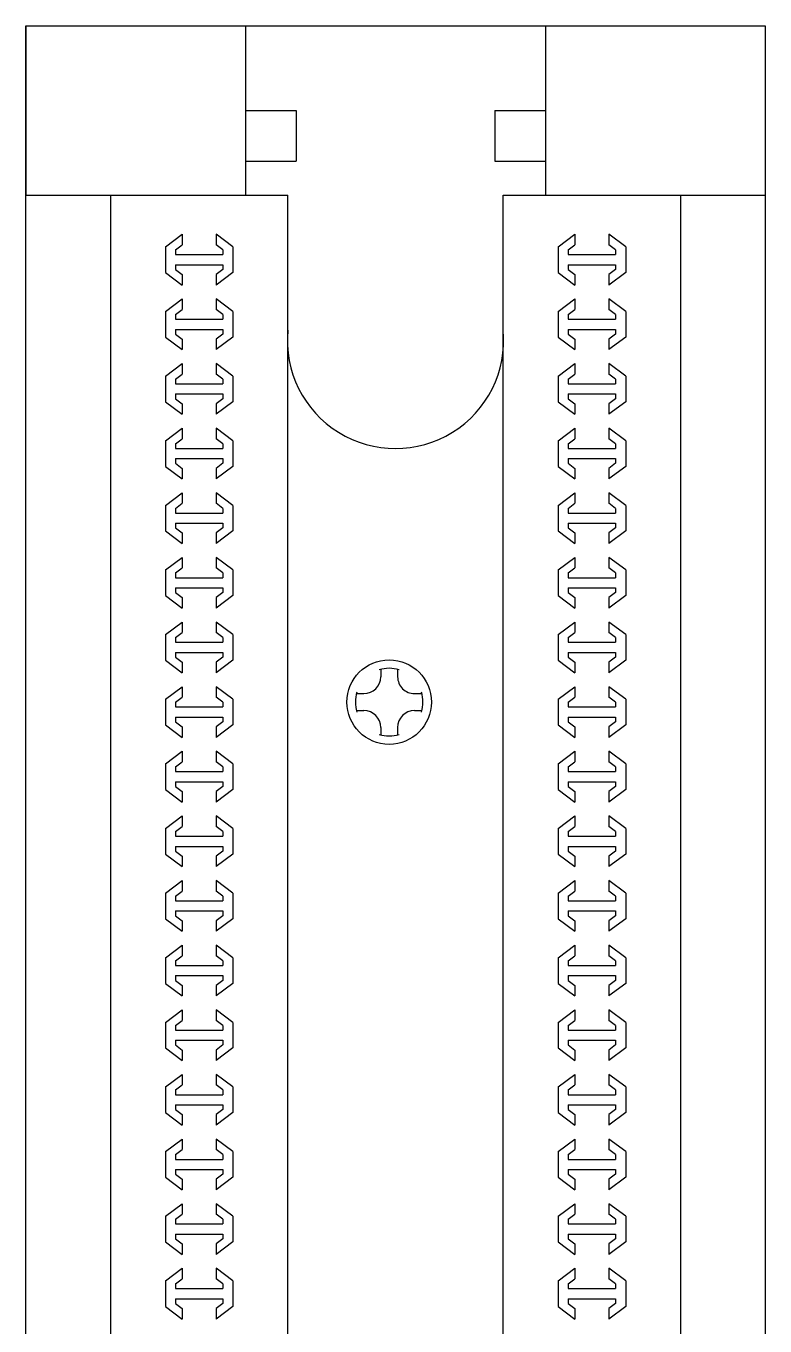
# Model space of a CAD drawing. Header units: millimetres. Extents: x 0 to 84100, y 0 to 29700.
# Drawn here: x 61303.9 to 61560.5, y 14522.7 to 14973.7 of the extents above; entities that cross this region are included whole.
import ezdxf

# ---------------------------------------------------------------- set-up
doc = ezdxf.new("R2010")
doc.units = ezdxf.units.MM
doc.header["$LTSCALE"] = 1000
doc.layers.add('KEC-TEXT', color=6, linetype='Continuous')

# ---------------------------------------------------------------- blocks, each defined once
blk = doc.blocks.new('단 110BLOCK 50P')
at = {"color": 0}
for p, q in [((0, 30.05), (0, 42.754)), ((0, 42.754), (9.772, 42.754)), ((9.772, 27.607), (9.772, 42.754)), ((9.772, 37.868), (200.332, 37.868)), ((12.768, 34.692), (12.043, 33.714)), ((12.768, 34.692), (14.249, 34.692)), ((14.249, 34.692), (14.975, 33.714)), ((16.505, 34.692), (15.779, 33.714)), ((16.505, 34.692), (17.986, 34.692)), ((17.986, 34.692), (18.711, 33.714)), ((20.241, 34.692), (19.516, 33.714)), ((20.241, 34.692), (21.722, 34.692)), ((21.722, 34.692), (22.447, 33.714)), ((23.978, 34.692), (23.252, 33.714)), ((23.978, 34.692), (25.459, 34.692)), ((25.459, 34.692), (26.184, 33.714)), ((27.714, 34.692), (26.989, 33.714)), ((27.714, 34.692), (29.195, 34.692)), ((29.195, 34.692), (29.92, 33.714)), ((31.45, 34.692), (30.725, 33.714)), ((31.45, 34.692), (32.932, 34.692)), ((32.932, 34.692), (33.657, 33.714)), ((35.187, 34.692), (34.462, 33.714)), ((35.187, 34.692), (36.668, 34.692)), ((36.668, 34.692), (37.393, 33.714)), ((38.923, 34.692), (38.198, 33.714)), ((38.923, 34.692), (40.404, 34.692)), ((40.404, 34.692), (41.13, 33.714)), ((42.66, 34.692), (41.935, 33.714)), ((42.66, 34.692), (44.141, 34.692)), ((44.141, 34.692), (44.866, 33.714)), ((46.396, 34.692), (45.671, 33.714)), ((46.396, 34.692), (47.877, 34.692)), ((47.877, 34.692), (48.603, 33.714)), ((50.133, 34.692), (49.407, 33.714)), ((50.133, 34.692), (51.614, 34.692)), ((51.614, 34.692), (52.339, 33.714)), ((53.869, 34.692), (53.144, 33.714)), ((53.869, 34.692), (55.35, 34.692)), ((55.35, 34.692), (56.076, 33.714)), ((57.606, 34.692), (56.88, 33.714)), ((57.606, 34.692), (59.087, 34.692)), ((59.087, 34.692), (59.812, 33.714)), ((61.342, 34.692), (60.617, 33.714)), ((61.342, 34.692), (62.823, 34.692)), ((62.823, 34.692), (63.549, 33.714)), ((65.079, 34.692), (64.353, 33.714)), ((65.079, 34.692), (66.56, 34.692)), ((66.56, 34.692), (67.285, 33.714)), ((68.815, 34.692), (68.09, 33.714)), ((68.815, 34.692), (70.296, 34.692)), ((70.296, 34.692), (71.021, 33.714)), ((72.552, 34.692), (71.826, 33.714)), ((72.552, 34.692), (74.033, 34.692)), ((74.033, 34.692), (74.758, 33.714)), ((12.942, 34.105), (12.651, 33.714)), ((12.942, 34.105), (13.216, 34.105)), ((13.216, 31.369), (13.216, 34.105)), ((13.802, 31.369), (13.802, 34.105)), ((13.802, 34.105), (14.076, 34.105)), ((14.076, 34.105), (14.366, 33.714)), ((16.678, 34.105), (16.388, 33.714)), ((16.678, 34.105), (16.952, 34.105)), ((16.952, 31.369), (16.952, 34.105)), ((17.538, 31.369), (17.538, 34.105)), ((17.538, 34.105), (17.812, 34.105)), ((17.812, 34.105), (18.103, 33.714)), ((20.414, 34.105), (20.124, 33.714)), ((20.414, 34.105), (20.688, 34.105)), ((20.688, 31.369), (20.688, 34.105)), ((21.275, 31.369), (21.275, 34.105)), ((21.275, 34.105), (21.549, 34.105)), ((21.549, 34.105), (21.839, 33.714)), ((24.151, 34.105), (23.861, 33.714)), ((24.151, 34.105), (24.425, 34.105)), ((24.425, 31.369), (24.425, 34.105)), ((25.011, 31.369), (25.011, 34.105)), ((25.011, 34.105), (25.285, 34.105)), ((25.285, 34.105), (25.575, 33.714)), ((27.887, 34.105), (27.597, 33.714)), ((27.887, 34.105), (28.161, 34.105)), ((28.161, 31.369), (28.161, 34.105)), ((28.748, 31.369), (28.748, 34.105)), ((28.748, 34.105), (29.022, 34.105)), ((29.022, 34.105), (29.312, 33.714)), ((31.624, 34.105), (31.334, 33.714)), ((31.624, 34.105), (31.898, 34.105)), ((31.898, 31.369), (31.898, 34.105)), ((32.484, 31.369), (32.484, 34.105)), ((32.484, 34.105), (32.758, 34.105)), ((32.758, 34.105), (33.048, 33.714)), ((35.36, 34.105), (35.07, 33.714)), ((35.36, 34.105), (35.634, 34.105)), ((35.634, 31.369), (35.634, 34.105)), ((36.221, 31.369), (36.221, 34.105)), ((36.221, 34.105), (36.495, 34.105)), ((36.495, 34.105), (36.785, 33.714)), ((39.097, 34.105), (38.807, 33.714)), ((39.097, 34.105), (39.371, 34.105)), ((39.371, 31.369), (39.371, 34.105)), ((39.957, 31.369), (39.957, 34.105)), ((39.957, 34.105), (40.231, 34.105)), ((40.231, 34.105), (40.521, 33.714)), ((42.833, 34.105), (42.543, 33.714)), ((42.833, 34.105), (43.107, 34.105)), ((43.107, 31.369), (43.107, 34.105)), ((43.694, 31.369), (43.694, 34.105)), ((43.694, 34.105), (43.968, 34.105)), ((43.968, 34.105), (44.258, 33.714)), ((46.57, 34.105), (46.279, 33.714)), ((46.57, 34.105), (46.844, 34.105)), ((46.844, 31.369), (46.844, 34.105)), ((47.43, 31.369), (47.43, 34.105)), ((47.43, 34.105), (47.704, 34.105)), ((47.704, 34.105), (47.994, 33.714)), ((50.306, 34.105), (50.016, 33.714)), ((50.306, 34.105), (50.58, 34.105)), ((50.58, 31.369), (50.58, 34.105)), ((51.166, 31.369), (51.166, 34.105)), ((51.166, 34.105), (51.441, 34.105)), ((51.441, 34.105), (51.731, 33.714)), ((54.043, 34.105), (53.752, 33.714)), ((54.043, 34.105), (54.317, 34.105)), ((54.317, 31.369), (54.317, 34.105)), ((54.903, 31.369), (54.903, 34.105)), ((54.903, 34.105), (55.177, 34.105)), ((55.177, 34.105), (55.467, 33.714)), ((57.779, 34.105), (57.489, 33.714)), ((57.779, 34.105), (58.053, 34.105)), ((58.053, 31.369), (58.053, 34.105)), ((58.639, 31.369), (58.639, 34.105)), ((58.639, 34.105), (58.913, 34.105)), ((58.913, 34.105), (59.204, 33.714)), ((61.515, 34.105), (61.225, 33.714)), ((61.515, 34.105), (61.79, 34.105)), ((61.79, 31.369), (61.79, 34.105)), ((62.376, 31.369), (62.376, 34.105)), ((62.376, 34.105), (62.65, 34.105)), ((62.65, 34.105), (62.94, 33.714)), ((65.252, 34.105), (64.962, 33.714)), ((65.252, 34.105), (65.526, 34.105)), ((65.526, 31.369), (65.526, 34.105)), ((66.112, 31.369), (66.112, 34.105)), ((66.112, 34.105), (66.386, 34.105)), ((66.386, 34.105), (66.676, 33.714)), ((68.988, 34.105), (68.698, 33.714)), ((68.988, 34.105), (69.262, 34.105)), ((69.262, 31.369), (69.262, 34.105)), ((69.849, 31.369), (69.849, 34.105)), ((69.849, 34.105), (70.123, 34.105)), ((70.123, 34.105), (70.413, 33.714)), ((72.725, 34.105), (72.435, 33.714)), ((72.725, 34.105), (72.999, 34.105)), ((72.999, 31.369), (72.999, 34.105)), ((73.585, 31.369), (73.585, 34.105)), ((73.585, 34.105), (73.859, 34.105)), ((73.859, 34.105), (74.149, 33.714)), ((12.043, 33.714), (12.651, 33.714)), ((14.366, 33.714), (14.975, 33.714)), ((15.779, 33.714), (16.388, 33.714)), ((18.103, 33.714), (18.711, 33.714)), ((19.516, 33.714), (20.124, 33.714)), ((21.839, 33.714), (22.447, 33.714)), ((23.252, 33.714), (23.861, 33.714)), ((25.575, 33.714), (26.184, 33.714)), ((26.989, 33.714), (27.597, 33.714)), ((29.312, 33.714), (29.92, 33.714)), ((30.725, 33.714), (31.334, 33.714)), ((33.048, 33.714), (33.657, 33.714)), ((34.462, 33.714), (35.07, 33.714)), ((36.785, 33.714), (37.393, 33.714)), ((38.198, 33.714), (38.807, 33.714)), ((40.521, 33.714), (41.13, 33.714)), ((41.935, 33.714), (42.543, 33.714)), ((44.258, 33.714), (44.866, 33.714)), ((45.671, 33.714), (46.279, 33.714)), ((47.994, 33.714), (48.603, 33.714)), ((49.407, 33.714), (50.016, 33.714)), ((51.731, 33.714), (52.339, 33.714)), ((53.144, 33.714), (53.752, 33.714)), ((55.467, 33.714), (56.076, 33.714)), ((56.88, 33.714), (57.489, 33.714)), ((59.204, 33.714), (59.812, 33.714)), ((60.617, 33.714), (61.225, 33.714)), ((62.94, 33.714), (63.549, 33.714)), ((64.353, 33.714), (64.962, 33.714)), ((66.676, 33.714), (67.285, 33.714)), ((68.09, 33.714), (68.698, 33.714)), ((70.413, 33.714), (71.021, 33.714)), ((71.826, 33.714), (72.435, 33.714)), ((74.149, 33.714), (74.758, 33.714)), ((12.043, 31.76), (12.651, 31.76)), ((12.768, 30.783), (12.043, 31.76)), ((12.942, 31.369), (12.651, 31.76)), ((14.076, 31.369), (14.366, 31.76)), ((14.249, 30.783), (14.975, 31.76)), ((14.366, 31.76), (14.975, 31.76)), ((15.779, 31.76), (16.388, 31.76)), ((16.505, 30.783), (15.779, 31.76)), ((16.678, 31.369), (16.388, 31.76)), ((17.812, 31.369), (18.103, 31.76)), ((17.986, 30.783), (18.711, 31.76)), ((18.103, 31.76), (18.711, 31.76)), ((19.516, 31.76), (20.124, 31.76)), ((20.241, 30.783), (19.516, 31.76)), ((20.414, 31.369), (20.124, 31.76)), ((21.549, 31.369), (21.839, 31.76)), ((21.722, 30.783), (22.447, 31.76)), ((21.839, 31.76), (22.447, 31.76)), ((23.252, 31.76), (23.861, 31.76)), ((23.978, 30.783), (23.252, 31.76)), ((24.151, 31.369), (23.861, 31.76)), ((25.285, 31.369), (25.575, 31.76)), ((25.459, 30.783), (26.184, 31.76)), ((25.575, 31.76), (26.184, 31.76)), ((26.989, 31.76), (27.597, 31.76)), ((27.714, 30.783), (26.989, 31.76)), ((27.887, 31.369), (27.597, 31.76)), ((29.022, 31.369), (29.312, 31.76)), ((29.195, 30.783), (29.92, 31.76)), ((29.312, 31.76), (29.92, 31.76)), ((30.725, 31.76), (31.334, 31.76)), ((31.45, 30.783), (30.725, 31.76)), ((31.624, 31.369), (31.334, 31.76)), ((32.758, 31.369), (33.048, 31.76)), ((32.932, 30.783), (33.657, 31.76)), ((33.048, 31.76), (33.657, 31.76)), ((34.462, 31.76), (35.07, 31.76)), ((35.187, 30.783), (34.462, 31.76)), ((35.36, 31.369), (35.07, 31.76)), ((36.495, 31.369), (36.785, 31.76)), ((36.668, 30.783), (37.393, 31.76)), ((36.785, 31.76), (37.393, 31.76)), ((38.198, 31.76), (38.807, 31.76)), ((38.923, 30.783), (38.198, 31.76)), ((39.097, 31.369), (38.807, 31.76)), ((40.231, 31.369), (40.521, 31.76)), ((40.404, 30.783), (41.13, 31.76)), ((40.521, 31.76), (41.13, 31.76)), ((41.935, 31.76), (42.543, 31.76)), ((42.66, 30.783), (41.935, 31.76)), ((42.833, 31.369), (42.543, 31.76)), ((43.968, 31.369), (44.258, 31.76)), ((44.141, 30.783), (44.866, 31.76)), ((44.258, 31.76), (44.866, 31.76)), ((45.671, 31.76), (46.279, 31.76)), ((46.396, 30.783), (45.671, 31.76)), ((46.57, 31.369), (46.279, 31.76)), ((47.704, 31.369), (47.994, 31.76)), ((47.877, 30.783), (48.603, 31.76)), ((47.994, 31.76), (48.603, 31.76)), ((49.407, 31.76), (50.016, 31.76)), ((50.133, 30.783), (49.407, 31.76)), ((50.306, 31.369), (50.016, 31.76)), ((51.441, 31.369), (51.731, 31.76)), ((51.614, 30.783), (52.339, 31.76)), ((51.731, 31.76), (52.339, 31.76)), ((53.144, 31.76), (53.752, 31.76)), ((53.869, 30.783), (53.144, 31.76)), ((54.043, 31.369), (53.752, 31.76)), ((55.177, 31.369), (55.467, 31.76)), ((55.35, 30.783), (56.076, 31.76)), ((55.467, 31.76), (56.076, 31.76)), ((56.88, 31.76), (57.489, 31.76)), ((57.606, 30.783), (56.88, 31.76)), ((57.779, 31.369), (57.489, 31.76)), ((58.913, 31.369), (59.204, 31.76)), ((59.087, 30.783), (59.812, 31.76)), ((59.204, 31.76), (59.812, 31.76)), ((60.617, 31.76), (61.225, 31.76)), ((61.342, 30.783), (60.617, 31.76)), ((61.515, 31.369), (61.225, 31.76)), ((62.65, 31.369), (62.94, 31.76)), ((62.823, 30.783), (63.549, 31.76)), ((62.94, 31.76), (63.549, 31.76)), ((64.353, 31.76), (64.962, 31.76)), ((65.079, 30.783), (64.353, 31.76)), ((65.252, 31.369), (64.962, 31.76)), ((66.386, 31.369), (66.676, 31.76)), ((66.56, 30.783), (67.285, 31.76)), ((66.676, 31.76), (67.285, 31.76)), ((68.09, 31.76), (68.698, 31.76)), ((68.815, 30.783), (68.09, 31.76)), ((68.988, 31.369), (68.698, 31.76)), ((70.123, 31.369), (70.413, 31.76)), ((70.296, 30.783), (71.021, 31.76)), ((70.413, 31.76), (71.021, 31.76)), ((71.826, 31.76), (72.435, 31.76)), ((72.552, 30.783), (71.826, 31.76)), ((72.725, 31.369), (72.435, 31.76)), ((73.859, 31.369), (74.149, 31.76)), ((74.033, 30.783), (74.758, 31.76)), ((74.149, 31.76), (74.758, 31.76)), ((12.942, 31.369), (13.216, 31.369)), ((13.802, 31.369), (14.076, 31.369)), ((16.678, 31.369), (16.952, 31.369)), ((17.538, 31.369), (17.812, 31.369)), ((20.414, 31.369), (20.688, 31.369)), ((21.275, 31.369), (21.549, 31.369)), ((24.151, 31.369), (24.425, 31.369)), ((25.011, 31.369), (25.285, 31.369)), ((27.887, 31.369), (28.161, 31.369)), ((28.748, 31.369), (29.022, 31.369)), ((31.624, 31.369), (31.898, 31.369)), ((32.484, 31.369), (32.758, 31.369)), ((35.36, 31.369), (35.634, 31.369)), ((36.221, 31.369), (36.495, 31.369)), ((39.097, 31.369), (39.371, 31.369)), ((39.957, 31.369), (40.231, 31.369)), ((42.833, 31.369), (43.107, 31.369)), ((43.694, 31.369), (43.968, 31.369)), ((46.57, 31.369), (46.844, 31.369)), ((47.43, 31.369), (47.704, 31.369)), ((50.306, 31.369), (50.58, 31.369)), ((51.166, 31.369), (51.441, 31.369)), ((54.043, 31.369), (54.317, 31.369)), ((54.903, 31.369), (55.177, 31.369)), ((57.779, 31.369), (58.053, 31.369)), ((58.639, 31.369), (58.913, 31.369)), ((61.515, 31.369), (61.79, 31.369)), ((62.376, 31.369), (62.65, 31.369)), ((65.252, 31.369), (65.526, 31.369)), ((66.112, 31.369), (66.386, 31.369)), ((68.988, 31.369), (69.262, 31.369)), ((69.849, 31.369), (70.123, 31.369)), ((72.725, 31.369), (72.999, 31.369)), ((73.585, 31.369), (73.859, 31.369)), ((12.768, 30.783), (14.249, 30.783)), ((16.505, 30.783), (17.986, 30.783)), ((20.241, 30.783), (21.722, 30.783)), ((23.978, 30.783), (25.459, 30.783)), ((27.714, 30.783), (29.195, 30.783)), ((31.45, 30.783), (32.932, 30.783)), ((35.187, 30.783), (36.668, 30.783)), ((38.923, 30.783), (40.404, 30.783)), ((42.66, 30.783), (44.141, 30.783)), ((46.396, 30.783), (47.877, 30.783)), ((50.133, 30.783), (51.614, 30.783)), ((53.869, 30.783), (55.35, 30.783)), ((57.606, 30.783), (59.087, 30.783)), ((61.342, 30.783), (62.823, 30.783)), ((65.079, 30.783), (66.56, 30.783)), ((68.815, 30.783), (70.296, 30.783)), ((72.552, 30.783), (74.033, 30.783)), ((0, 30.05), (9.772, 30.05)), ((4.886, 27.118), (4.886, 30.05)), ((7.818, 27.118), (7.818, 30.05)), ((4.886, 27.118), (7.818, 27.118)), ((200.332, 27.607), (9.772, 27.607)), ((38.6, 22.476), (38.6, 22.903)), ((39.578, 22.476), (39.578, 22.903)), ((37.197, 21.499), (37.623, 21.499)), ((40.555, 21.499), (40.981, 21.499)), ((37.197, 20.522), (37.623, 20.522)), ((40.555, 20.522), (40.981, 20.522)), ((38.6, 19.118), (38.6, 19.545)), ((39.578, 19.118), (39.578, 19.545)), ((4.886, 12.704), (4.886, 15.636)), ((4.886, 15.636), (7.818, 15.636)), ((7.818, 12.704), (7.818, 15.636)), ((200.332, 15.147), (9.772, 15.147)), ((9.772, 0), (9.772, 15.147)), ((0, 0), (0, 12.704)), ((0, 12.704), (9.772, 12.704)), ((12.768, 11.971), (12.043, 10.994)), ((12.942, 11.385), (12.651, 10.994)), ((12.768, 11.971), (14.249, 11.971)), ((12.942, 11.385), (13.216, 11.385)), ((13.216, 8.648), (13.216, 11.385)), ((13.802, 8.648), (13.802, 11.385)), ((13.802, 11.385), (14.076, 11.385)), ((14.076, 11.385), (14.366, 10.994)), ((14.249, 11.971), (14.975, 10.994)), ((16.505, 11.971), (15.779, 10.994)), ((16.678, 11.385), (16.388, 10.994)), ((16.505, 11.971), (17.986, 11.971)), ((16.678, 11.385), (16.952, 11.385)), ((16.952, 8.648), (16.952, 11.385)), ((17.538, 8.648), (17.538, 11.385)), ((17.538, 11.385), (17.812, 11.385)), ((17.812, 11.385), (18.103, 10.994)), ((17.986, 11.971), (18.711, 10.994)), ((20.241, 11.971), (19.516, 10.994)), ((20.414, 11.385), (20.124, 10.994)), ((20.241, 11.971), (21.722, 11.971)), ((20.414, 11.385), (20.688, 11.385)), ((20.688, 8.648), (20.688, 11.385)), ((21.275, 8.648), (21.275, 11.385)), ((21.275, 11.385), (21.549, 11.385)), ((21.549, 11.385), (21.839, 10.994)), ((21.722, 11.971), (22.447, 10.994)), ((23.978, 11.971), (23.252, 10.994)), ((24.151, 11.385), (23.861, 10.994)), ((23.978, 11.971), (25.459, 11.971)), ((24.151, 11.385), (24.425, 11.385)), ((24.425, 8.648), (24.425, 11.385)), ((25.011, 8.648), (25.011, 11.385)), ((25.011, 11.385), (25.285, 11.385)), ((25.285, 11.385), (25.575, 10.994)), ((25.459, 11.971), (26.184, 10.994)), ((27.714, 11.971), (26.989, 10.994)), ((27.887, 11.385), (27.597, 10.994)), ((27.714, 11.971), (29.195, 11.971)), ((27.887, 11.385), (28.161, 11.385)), ((28.161, 8.648), (28.161, 11.385)), ((28.748, 8.648), (28.748, 11.385)), ((28.748, 11.385), (29.022, 11.385)), ((29.022, 11.385), (29.312, 10.994)), ((29.195, 11.971), (29.92, 10.994)), ((31.45, 11.971), (30.725, 10.994)), ((31.624, 11.385), (31.334, 10.994)), ((31.45, 11.971), (32.932, 11.971)), ((31.624, 11.385), (31.898, 11.385)), ((31.898, 8.648), (31.898, 11.385)), ((32.484, 8.648), (32.484, 11.385)), ((32.484, 11.385), (32.758, 11.385)), ((32.758, 11.385), (33.048, 10.994)), ((32.932, 11.971), (33.657, 10.994)), ((35.187, 11.971), (34.462, 10.994)), ((35.36, 11.385), (35.07, 10.994)), ((35.187, 11.971), (36.668, 11.971)), ((35.36, 11.385), (35.634, 11.385)), ((35.634, 8.648), (35.634, 11.385)), ((36.221, 8.648), (36.221, 11.385)), ((36.221, 11.385), (36.495, 11.385)), ((36.495, 11.385), (36.785, 10.994)), ((36.668, 11.971), (37.393, 10.994)), ((38.923, 11.971), (38.198, 10.994)), ((39.097, 11.385), (38.807, 10.994)), ((38.923, 11.971), (40.404, 11.971)), ((39.097, 11.385), (39.371, 11.385)), ((39.371, 8.648), (39.371, 11.385)), ((39.957, 8.648), (39.957, 11.385)), ((39.957, 11.385), (40.231, 11.385)), ((40.231, 11.385), (40.521, 10.994)), ((40.404, 11.971), (41.13, 10.994)), ((42.66, 11.971), (41.935, 10.994)), ((42.833, 11.385), (42.543, 10.994)), ((42.66, 11.971), (44.141, 11.971)), ((42.833, 11.385), (43.107, 11.385)), ((43.107, 8.648), (43.107, 11.385)), ((43.694, 8.648), (43.694, 11.385)), ((43.694, 11.385), (43.968, 11.385)), ((43.968, 11.385), (44.258, 10.994)), ((44.141, 11.971), (44.866, 10.994)), ((46.396, 11.971), (45.671, 10.994)), ((46.57, 11.385), (46.279, 10.994)), ((46.396, 11.971), (47.877, 11.971)), ((46.57, 11.385), (46.844, 11.385)), ((46.844, 8.648), (46.844, 11.385)), ((47.43, 8.648), (47.43, 11.385)), ((47.43, 11.385), (47.704, 11.385)), ((47.704, 11.385), (47.994, 10.994)), ((47.877, 11.971), (48.603, 10.994)), ((50.133, 11.971), (49.407, 10.994)), ((50.306, 11.385), (50.016, 10.994)), ((50.133, 11.971), (51.614, 11.971)), ((50.306, 11.385), (50.58, 11.385)), ((50.58, 8.648), (50.58, 11.385)), ((51.166, 8.648), (51.166, 11.385)), ((51.166, 11.385), (51.441, 11.385)), ((51.441, 11.385), (51.731, 10.994)), ((51.614, 11.971), (52.339, 10.994)), ((53.869, 11.971), (53.144, 10.994)), ((54.043, 11.385), (53.752, 10.994)), ((53.869, 11.971), (55.35, 11.971)), ((54.043, 11.385), (54.317, 11.385)), ((54.317, 8.648), (54.317, 11.385)), ((54.903, 8.648), (54.903, 11.385)), ((54.903, 11.385), (55.177, 11.385)), ((55.177, 11.385), (55.467, 10.994)), ((55.35, 11.971), (56.076, 10.994)), ((57.606, 11.971), (56.88, 10.994)), ((57.779, 11.385), (57.489, 10.994)), ((57.606, 11.971), (59.087, 11.971)), ((57.779, 11.385), (58.053, 11.385)), ((58.053, 8.648), (58.053, 11.385)), ((58.639, 8.648), (58.639, 11.385)), ((58.639, 11.385), (58.913, 11.385)), ((58.913, 11.385), (59.204, 10.994)), ((59.087, 11.971), (59.812, 10.994)), ((61.342, 11.971), (60.617, 10.994)), ((61.515, 11.385), (61.225, 10.994)), ((61.342, 11.971), (62.823, 11.971)), ((61.515, 11.385), (61.79, 11.385)), ((61.79, 8.648), (61.79, 11.385)), ((62.376, 8.648), (62.376, 11.385)), ((62.376, 11.385), (62.65, 11.385)), ((62.65, 11.385), (62.94, 10.994)), ((62.823, 11.971), (63.549, 10.994)), ((65.079, 11.971), (64.353, 10.994)), ((65.252, 11.385), (64.962, 10.994)), ((65.079, 11.971), (66.56, 11.971)), ((65.252, 11.385), (65.526, 11.385)), ((65.526, 8.648), (65.526, 11.385)), ((66.112, 8.648), (66.112, 11.385)), ((66.112, 11.385), (66.386, 11.385)), ((66.386, 11.385), (66.676, 10.994)), ((66.56, 11.971), (67.285, 10.994)), ((68.815, 11.971), (68.09, 10.994)), ((68.988, 11.385), (68.698, 10.994)), ((68.815, 11.971), (70.296, 11.971)), ((68.988, 11.385), (69.262, 11.385)), ((69.262, 8.648), (69.262, 11.385)), ((69.849, 8.648), (69.849, 11.385)), ((69.849, 11.385), (70.123, 11.385)), ((70.123, 11.385), (70.413, 10.994)), ((70.296, 11.971), (71.021, 10.994)), ((72.552, 11.971), (71.826, 10.994)), ((72.725, 11.385), (72.435, 10.994)), ((72.552, 11.971), (74.033, 11.971)), ((72.725, 11.385), (72.999, 11.385)), ((72.999, 8.648), (72.999, 11.385)), ((73.585, 8.648), (73.585, 11.385)), ((73.585, 11.385), (73.859, 11.385)), ((73.859, 11.385), (74.149, 10.994)), ((74.033, 11.971), (74.758, 10.994)), ((12.043, 10.994), (12.651, 10.994)), ((14.366, 10.994), (14.975, 10.994)), ((15.779, 10.994), (16.388, 10.994)), ((18.103, 10.994), (18.711, 10.994)), ((19.516, 10.994), (20.124, 10.994)), ((21.839, 10.994), (22.447, 10.994)), ((23.252, 10.994), (23.861, 10.994)), ((25.575, 10.994), (26.184, 10.994)), ((26.989, 10.994), (27.597, 10.994)), ((29.312, 10.994), (29.92, 10.994)), ((30.725, 10.994), (31.334, 10.994)), ((33.048, 10.994), (33.657, 10.994)), ((34.462, 10.994), (35.07, 10.994)), ((36.785, 10.994), (37.393, 10.994)), ((38.198, 10.994), (38.807, 10.994)), ((40.521, 10.994), (41.13, 10.994)), ((41.935, 10.994), (42.543, 10.994)), ((44.258, 10.994), (44.866, 10.994)), ((45.671, 10.994), (46.279, 10.994)), ((47.994, 10.994), (48.603, 10.994)), ((49.407, 10.994), (50.016, 10.994)), ((51.731, 10.994), (52.339, 10.994)), ((53.144, 10.994), (53.752, 10.994)), ((55.467, 10.994), (56.076, 10.994)), ((56.88, 10.994), (57.489, 10.994)), ((59.204, 10.994), (59.812, 10.994)), ((60.617, 10.994), (61.225, 10.994)), ((62.94, 10.994), (63.549, 10.994)), ((64.353, 10.994), (64.962, 10.994)), ((66.676, 10.994), (67.285, 10.994)), ((68.09, 10.994), (68.698, 10.994)), ((70.413, 10.994), (71.021, 10.994)), ((71.826, 10.994), (72.435, 10.994)), ((74.149, 10.994), (74.758, 10.994)), ((12.043, 9.039), (12.651, 9.039)), ((12.768, 8.062), (12.043, 9.039)), ((12.942, 8.648), (12.651, 9.039)), ((14.076, 8.648), (14.366, 9.039)), ((14.249, 8.062), (14.975, 9.039)), ((14.366, 9.039), (14.975, 9.039)), ((15.779, 9.039), (16.388, 9.039)), ((16.505, 8.062), (15.779, 9.039)), ((16.678, 8.648), (16.388, 9.039)), ((17.812, 8.648), (18.103, 9.039)), ((17.986, 8.062), (18.711, 9.039)), ((18.103, 9.039), (18.711, 9.039)), ((19.516, 9.039), (20.124, 9.039)), ((20.241, 8.062), (19.516, 9.039)), ((20.414, 8.648), (20.124, 9.039)), ((21.549, 8.648), (21.839, 9.039)), ((21.722, 8.062), (22.447, 9.039)), ((21.839, 9.039), (22.447, 9.039)), ((23.252, 9.039), (23.861, 9.039)), ((23.978, 8.062), (23.252, 9.039)), ((24.151, 8.648), (23.861, 9.039)), ((25.285, 8.648), (25.575, 9.039)), ((25.459, 8.062), (26.184, 9.039)), ((25.575, 9.039), (26.184, 9.039)), ((26.989, 9.039), (27.597, 9.039)), ((27.714, 8.062), (26.989, 9.039)), ((27.887, 8.648), (27.597, 9.039)), ((29.022, 8.648), (29.312, 9.039)), ((29.195, 8.062), (29.92, 9.039)), ((29.312, 9.039), (29.92, 9.039)), ((30.725, 9.039), (31.334, 9.039)), ((31.45, 8.062), (30.725, 9.039)), ((31.624, 8.648), (31.334, 9.039)), ((32.758, 8.648), (33.048, 9.039)), ((32.932, 8.062), (33.657, 9.039)), ((33.048, 9.039), (33.657, 9.039)), ((34.462, 9.039), (35.07, 9.039)), ((35.187, 8.062), (34.462, 9.039)), ((35.36, 8.648), (35.07, 9.039)), ((36.495, 8.648), (36.785, 9.039)), ((36.668, 8.062), (37.393, 9.039)), ((36.785, 9.039), (37.393, 9.039)), ((38.198, 9.039), (38.807, 9.039)), ((38.923, 8.062), (38.198, 9.039)), ((39.097, 8.648), (38.807, 9.039)), ((40.231, 8.648), (40.521, 9.039)), ((40.404, 8.062), (41.13, 9.039)), ((40.521, 9.039), (41.13, 9.039)), ((41.935, 9.039), (42.543, 9.039)), ((42.66, 8.062), (41.935, 9.039)), ((42.833, 8.648), (42.543, 9.039)), ((43.968, 8.648), (44.258, 9.039)), ((44.141, 8.062), (44.866, 9.039)), ((44.258, 9.039), (44.866, 9.039)), ((45.671, 9.039), (46.279, 9.039)), ((46.396, 8.062), (45.671, 9.039)), ((46.57, 8.648), (46.279, 9.039)), ((47.704, 8.648), (47.994, 9.039)), ((47.877, 8.062), (48.603, 9.039)), ((47.994, 9.039), (48.603, 9.039)), ((49.407, 9.039), (50.016, 9.039)), ((50.133, 8.062), (49.407, 9.039)), ((50.306, 8.648), (50.016, 9.039)), ((51.441, 8.648), (51.731, 9.039)), ((51.614, 8.062), (52.339, 9.039)), ((51.731, 9.039), (52.339, 9.039)), ((53.144, 9.039), (53.752, 9.039)), ((53.869, 8.062), (53.144, 9.039)), ((54.043, 8.648), (53.752, 9.039)), ((55.177, 8.648), (55.467, 9.039)), ((55.35, 8.062), (56.076, 9.039)), ((55.467, 9.039), (56.076, 9.039)), ((56.88, 9.039), (57.489, 9.039)), ((57.606, 8.062), (56.88, 9.039)), ((57.779, 8.648), (57.489, 9.039)), ((58.913, 8.648), (59.204, 9.039)), ((59.087, 8.062), (59.812, 9.039)), ((59.204, 9.039), (59.812, 9.039)), ((60.617, 9.039), (61.225, 9.039)), ((61.342, 8.062), (60.617, 9.039)), ((61.515, 8.648), (61.225, 9.039)), ((62.65, 8.648), (62.94, 9.039)), ((62.823, 8.062), (63.549, 9.039)), ((62.94, 9.039), (63.549, 9.039)), ((64.353, 9.039), (64.962, 9.039)), ((65.079, 8.062), (64.353, 9.039)), ((65.252, 8.648), (64.962, 9.039)), ((66.386, 8.648), (66.676, 9.039)), ((66.56, 8.062), (67.285, 9.039)), ((66.676, 9.039), (67.285, 9.039)), ((68.09, 9.039), (68.698, 9.039)), ((68.815, 8.062), (68.09, 9.039)), ((68.988, 8.648), (68.698, 9.039)), ((70.123, 8.648), (70.413, 9.039)), ((70.296, 8.062), (71.021, 9.039)), ((70.413, 9.039), (71.021, 9.039)), ((71.826, 9.039), (72.435, 9.039)), ((72.552, 8.062), (71.826, 9.039)), ((72.725, 8.648), (72.435, 9.039)), ((73.859, 8.648), (74.149, 9.039)), ((74.033, 8.062), (74.758, 9.039)), ((74.149, 9.039), (74.758, 9.039)), ((12.942, 8.648), (13.216, 8.648)), ((13.802, 8.648), (14.076, 8.648)), ((16.678, 8.648), (16.952, 8.648)), ((17.538, 8.648), (17.812, 8.648)), ((20.414, 8.648), (20.688, 8.648)), ((21.275, 8.648), (21.549, 8.648)), ((24.151, 8.648), (24.425, 8.648)), ((25.011, 8.648), (25.285, 8.648)), ((27.887, 8.648), (28.161, 8.648)), ((28.748, 8.648), (29.022, 8.648)), ((31.624, 8.648), (31.898, 8.648)), ((32.484, 8.648), (32.758, 8.648)), ((35.36, 8.648), (35.634, 8.648)), ((36.221, 8.648), (36.495, 8.648)), ((39.097, 8.648), (39.371, 8.648)), ((39.957, 8.648), (40.231, 8.648)), ((42.833, 8.648), (43.107, 8.648)), ((43.694, 8.648), (43.968, 8.648)), ((46.57, 8.648), (46.844, 8.648)), ((47.43, 8.648), (47.704, 8.648)), ((50.306, 8.648), (50.58, 8.648)), ((51.166, 8.648), (51.441, 8.648)), ((54.043, 8.648), (54.317, 8.648)), ((54.903, 8.648), (55.177, 8.648)), ((57.779, 8.648), (58.053, 8.648)), ((58.639, 8.648), (58.913, 8.648)), ((61.515, 8.648), (61.79, 8.648)), ((62.376, 8.648), (62.65, 8.648)), ((65.252, 8.648), (65.526, 8.648)), ((66.112, 8.648), (66.386, 8.648)), ((68.988, 8.648), (69.262, 8.648)), ((69.849, 8.648), (70.123, 8.648)), ((72.725, 8.648), (72.999, 8.648)), ((73.585, 8.648), (73.859, 8.648)), ((12.768, 8.062), (14.249, 8.062)), ((16.505, 8.062), (17.986, 8.062)), ((20.241, 8.062), (21.722, 8.062)), ((23.978, 8.062), (25.459, 8.062)), ((27.714, 8.062), (29.195, 8.062)), ((31.45, 8.062), (32.932, 8.062)), ((35.187, 8.062), (36.668, 8.062)), ((38.923, 8.062), (40.404, 8.062)), ((42.66, 8.062), (44.141, 8.062)), ((46.396, 8.062), (47.877, 8.062)), ((50.133, 8.062), (51.614, 8.062)), ((53.869, 8.062), (55.35, 8.062)), ((57.606, 8.062), (59.087, 8.062)), ((61.342, 8.062), (62.823, 8.062)), ((65.079, 8.062), (66.56, 8.062)), ((68.815, 8.062), (70.296, 8.062)), ((72.552, 8.062), (74.033, 8.062)), ((9.772, 4.886), (200.332, 4.886)), ((0, 0), (9.772, 0)), ((0, 0), (9.772, 0))]:
    blk.add_line(p, q, dxfattribs=at)
blk.add_lwpolyline([(0, 42.754), (210.104, 42.754), (210.104, 0), (0, 0)], close=True, dxfattribs=at)
blk.add_circle((39.089, 21.01), 2.443, dxfattribs=at)
for centre, radius, start, end in [((18.174, 21.377), 6.257, 264.64915, 95.35085), ((39.089, 21.01), 1.954, 72.88557, 107.11443), ((37.623, 22.476), 0.977, 270, 0), ((40.555, 22.476), 0.977, 180, 270), ((39.089, 21.01), 1.954, 162.88557, 197.11443), ((39.089, 21.01), 1.954, 342.88557, 17.11443), ((37.623, 19.545), 0.977, 0, 90), ((40.555, 19.545), 0.977, 90, 180), ((39.089, 21.01), 1.954, 252.88557, 287.11443)]:
    blk.add_arc(centre, radius, start, end, dxfattribs=at)

msp = doc.modelspace()

# ---------------------------------------------------------------- block references
at = {"layer": 'KEC-TEXT', "color": 6, "xscale": 6, "yscale": 6, "zscale": 6, "rotation": 270}
msp.add_blockref('단 110BLOCK 50P', (61303.94, 14973.68), dxfattribs=at)

doc.saveas('drawing.dxf')
